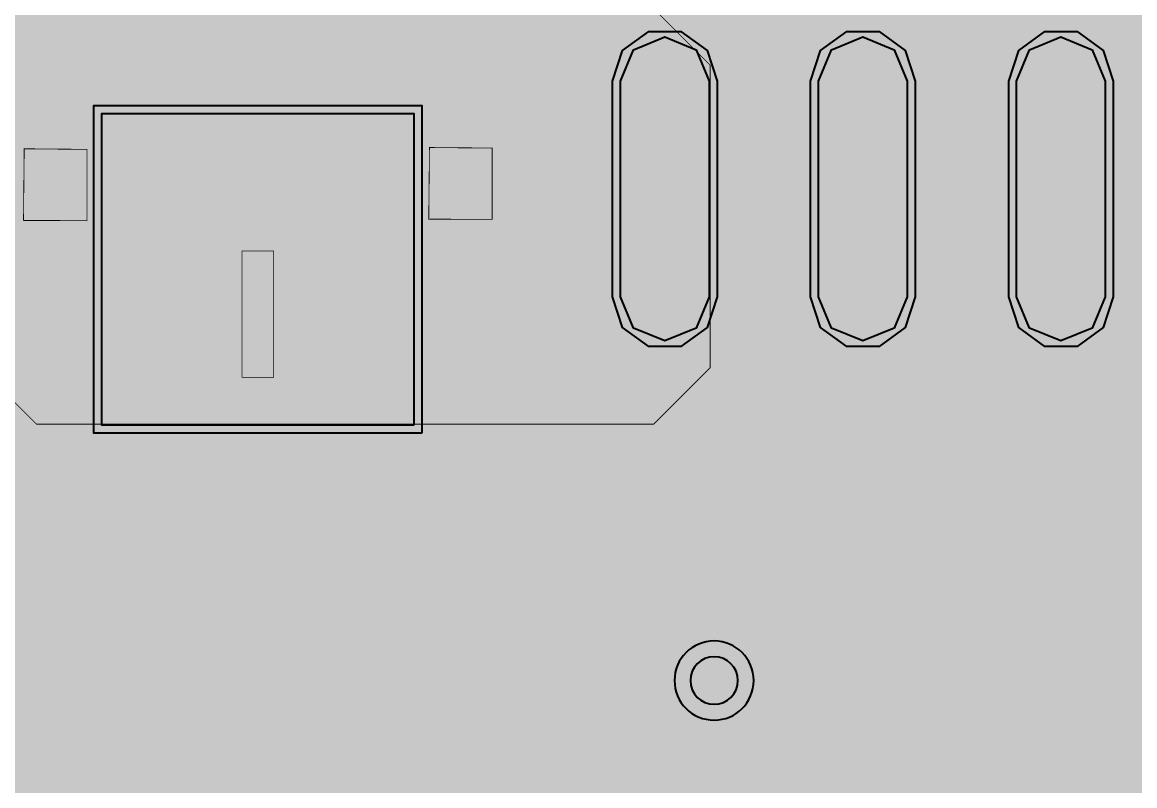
# Model space of a CAD drawing. Header units: millimetres. Extents: x -61 to 56, y -72 to 70.
# Drawn here: x 32.28 to 39.42, y 23.54 to 28.44 of the extents above; entities that cross this region are included whole.
import ezdxf

# ---------------------------------------------------------------- set-up
doc = ezdxf.new("R2010")
doc.units = ezdxf.units.MM
doc.header["$MEASUREMENT"] = 0
for name, color, linetype, true_color in [('02GND', 7, 'Continuous', 0x999966), ('03POWER', 7, 'Continuous', 0x008000), ('Bottom-Layer', 7, 'Continuous', 0x0000ff), ('Document-Layer', 7, 'Continuous', 0xffffff), ('Hole-Layer', 7, 'Continuous', 0x222222), ('Multi-Layer', 7, 'Continuous', 0xc0c0c0), ('Top-Layer', 7, 'Continuous', 0xff0000), ('Top-Paste-Mask-Layer', 7, 'Continuous', 0x808080), ('Top-Silkscreen-Layer', 7, 'Continuous', 0xffcc00), ('Top-Solder-Mask-Layer', 7, 'Continuous', 0x800080)]:
    doc.layers.add(name, color=color, linetype=linetype, true_color=true_color)

msp = doc.modelspace()

# ---------------------------------------------------------------- hatches: boundary and pattern name
at = {"layer": '02GND'}
msp.add_hatch(color=256, dxfattribs=at).paths.add_polyline_path([(-49.642, 52.1533), (49.642, 52.1533), (49.642, -62.142), (-49.642, -62.142)])
at = {"layer": '03POWER'}
for points in [[(48.499, -56.0416), (48.5811, -56.3479), (48.8055, -56.572), (49.112, -56.6537), (49.4182, -56.5711), (49.642, -56.3464), (49.642, -62.142), (44.1922, -62.142), (44.3927, -61.9566), (44.4927, -61.7025), (44.4722, -61.4302), (45.1891, -61.7036), (45.9498, -61.8043), (46.7131, -61.7268), (47.438, -61.4754), (48.0854, -61.0636), (48.6204, -60.5136), (49.0141, -59.855), (49.2453, -59.1234), (49.3016, -58.3582), (49.1799, -57.6006), (48.8867, -56.8916), (48.438, -56.2692), (47.8578, -55.7672), (47.1774, -55.4124), (46.4336, -55.2241), (45.6664, -55.2125), (44.9172, -55.378), (44.2264, -55.7119), (43.6312, -56.1961), (43.1637, -56.8045), (42.8491, -57.5043), (42.7044, -58.2579), (42.7374, -59.0244), (42.9463, -59.7627), (43.3198, -60.433), (43.8378, -60.999), (-43.3618, -60.999), (-43.6207, -61.0564), (-43.831, -61.218), (-43.9533, -61.4534), (-43.9644, -61.7184), (-43.8625, -61.9632), (-43.6666, -62.142), (-49.642, -62.142), (-49.642, -56.5819), (-49.4335, -56.7975), (-49.1476, -56.8882), (-48.8529, -56.8322), (-49.1622, -57.5412), (-49.2982, -58.3027), (-49.2534, -59.075), (-49.0303, -59.8157), (-48.6412, -60.4842), (-48.1072, -61.0439), (-47.4578, -61.4642), (-46.7284, -61.722), (-45.9591, -61.8032), (-45.1921, -61.7032), (-44.4692, -61.4277), (-43.8302, -60.9917), (-43.3101, -60.4191), (-42.9374, -59.7413), (-42.7325, -58.9953), (-42.7065, -58.2222), (-42.8611, -57.4642), (-43.1876, -56.763), (-43.6682, -56.1568), (-44.2766, -55.679), (-44.9793, -55.3557), (-45.738, -55.2047), (-46.511, -55.2341), (-47.256, -55.4425), (-47.9321, -55.8184), (-48.5023, -56.3411), (-48.4998, -56.3091), (-48.499, -56.2771), (-48.499, 51.315), (-19.4026, 51.315), (-19.6295, 51.1437), (-19.7546, 50.8885), (-19.7509, 50.6043), (-19.6192, 50.3524), (-19.388, 50.1871), (-19.6578, 49.9772), (-19.7729, 49.6553), (-19.6975, 49.3219), (-19.4552, 49.0809), (-19.6839, 48.8583), (-19.7695, 48.5508), (-19.6886, 48.242), (-19.4633, 48.0159), (-19.1548, 47.934), (-18.847, 48.0185), (-18.6236, 48.2465), (-18.5453, 48.5559), (-18.6335, 48.8627), (-18.8641, 49.0834), (-18.625, 49.3243), (-18.5509, 49.6555), (-18.6646, 49.9752), (-18.9312, 50.1853), (-18.6981, 50.3494), (-18.5646, 50.6015), (-18.5597, 50.8866), (-18.6846, 51.143), (-18.9121, 51.315), (48.4255, 51.315), (48.499, 51.2415)], [(37.0599, 28.8283), (37.1419, 28.5223), (37.366, 28.2982), (37.6721, 28.2162), (37.9781, 28.2982), (38.2022, 28.5223), (38.2842, 28.8283), (38.2022, 29.1344), (37.9781, 29.3585), (37.6721, 29.4405), (37.366, 29.3585), (37.1419, 29.1344)], [(36.1061, 24.2182), (36.1881, 23.9121), (36.4121, 23.6881), (36.7182, 23.606), (37.0243, 23.6881), (37.2483, 23.9121), (37.3304, 24.2182), (37.2483, 24.5243), (37.0243, 24.7483), (36.7182, 24.8303), (36.4121, 24.7483), (36.1881, 24.5243)]]:
    msp.add_hatch(color=256, dxfattribs=at).paths.add_polyline_path(points)
at = {"layer": 'Bottom-Layer'}
for points in [[(-49.642, -62.142), (-49.642, 52.1533), (49.642, 52.1533), (49.642, -62.142)], [(23.0869, 21.9609), (23.1689, 21.6549), (23.393, 21.4308), (23.699, 21.3488), (35.6723, 21.3488), (34.3978, 20.0743), (26.7457, 20.0743), (26.4167, 19.9992), (26.1529, 19.7888), (26.0065, 19.4848), (26.0065, 19.1474), (26.1529, 18.8434), (26.4167, 18.6331), (26.7457, 18.558), (34.7118, 18.558), (35.0019, 18.6157), (35.2479, 18.78), (37.0653, 20.5974), (37.16, 20.3431), (37.3554, 20.1547), (37.6131, 20.0694), (37.8823, 20.1038), (38.1102, 20.2512), (38.2519, 20.4827), (39.4016, 21.6324), (40.8249, 21.6324), (41.1258, 21.5696), (41.4193, 21.661), (41.6314, 21.8835), (41.7086, 22.181), (41.6314, 22.4786), (41.4193, 22.7011), (41.1258, 22.7925), (40.8249, 22.7297), (39.1975, 22.7297), (41.7262, 25.2584), (41.8906, 25.5044), (41.9483, 25.7945), (41.9483, 27.1671), (41.8732, 27.496), (41.6628, 27.7598), (41.3589, 27.9062), (41.0214, 27.9062), (40.7175, 27.7598), (40.5071, 27.496), (40.432, 27.1671), (40.432, 26.1085), (36.3073, 21.9838), (36.2179, 22.2801), (35.995, 22.4948), (35.6956, 22.5731), (23.699, 22.5731), (23.393, 22.4911), (23.1689, 22.267)]]:
    msp.add_hatch(color=256, dxfattribs=at).paths.add_polyline_path(points)
at = {"layer": 'Document-Layer'}
msp.add_hatch(color=256, dxfattribs=at).paths.add_polyline_path([(33.6914, 26.9736), (33.8939, 26.9736), (33.8939, 26.1635), (33.6914, 26.1635)])
msp.add_hatch(color=256, dxfattribs=at).paths.add_polyline_path([(33.6914, 26.9736), (33.8939, 26.9736), (33.8939, 26.1635), (33.6914, 26.1635)])
at = {"layer": 'Top-Layer'}
for points in [[(-49.642, -62.142), (-49.642, 52.1533), (49.642, 52.1533), (49.642, -62.142)], [(39.6073, 31.1852), (38.6451, 31.1852), (38.466, 31.1372), (38.3349, 31.0061), (38.2869, 30.8271), (38.2869, 29.4771), (38.3146, 29.339), (38.3934, 29.2222), (38.3934, 28.3961), (38.3236, 28.2355), (38.2997, 28.0621), (38.2997, 26.6802), (38.3779, 26.3732), (38.5933, 26.1409), (38.8935, 26.0397), (39.2056, 26.0944), (39.4536, 26.2917), (39.5771, 26.5834), (39.61, 26.4564), (39.668, 26.3388), (39.7198, 26.1673), (39.8241, 26.0216), (40.2546, 25.5911), (40.4326, 25.4722), (40.6426, 25.4304), (41.3773, 25.4304), (41.3688, 25.3861), (41.3659, 25.3411), (41.3659, 24.8912), (39.8241, 23.3494), (39.7102, 23.1831), (39.664, 22.9869), (39.6087, 22.8721), (39.5771, 22.7487), (39.433, 23.0661), (39.1443, 23.2615), (38.796, 23.2774), (38.4908, 23.1089), (38.3185, 22.8058), (38.2844, 22.916), (38.217, 23.0096), (38.1743, 23.0524), (38.1263, 23.1061), (38.0726, 23.154), (38.035, 23.1916), (37.9188, 23.2692), (37.7818, 23.2965), (37.5568, 23.2965), (37.4197, 23.2692), (37.3035, 23.1916), (37.2243, 23.1124), (37.2179, 23.1061), (37.2115, 23.0996), (37.1308, 23.0189), (37.0598, 22.9178), (37.0274, 22.7986), (36.8868, 23.0733), (36.6343, 23.2508), (36.3282, 23.2899), (36.0391, 23.1818), (35.8339, 22.9514), (35.7597, 22.6519), (35.7597, 22.5731), (35.6956, 22.5731), (35.3895, 22.4911), (35.1655, 22.267), (35.0835, 21.9609), (35.1655, 21.6549), (35.3895, 21.4308), (35.6956, 21.3488), (35.7597, 21.3488), (35.7597, 21.27), (35.8307, 20.9766), (36.0279, 20.748), (36.3077, 20.6347), (35.5133, 19.8403), (35.4357, 19.7241), (35.4084, 19.587), (35.4084, 15.0517), (35.4357, 14.9147), (35.5133, 14.7985), (35.8624, 14.4494), (35.9786, 14.3718), (36.1156, 14.3445), (37.6112, 14.3445), (37.7483, 14.3718), (37.8645, 14.4494), (38.217, 14.8019), (38.2946, 14.9181), (38.3219, 15.0552), (38.3219, 21.1028), (38.3517, 21.0168), (38.3934, 20.936), (38.3934, 20.7057), (38.4352, 20.4957), (38.5541, 20.3177), (38.7748, 20.097), (38.9528, 19.9781), (39.1627, 19.9364), (42.492, 19.9364), (42.702, 19.9781), (42.88, 20.0971), (43.9173, 21.1344), (44.7544, 21.1344), (44.9334, 21.1824), (45.0645, 21.3135), (45.1125, 21.4925), (45.1125, 21.6324), (45.2537, 21.6324), (45.2537, 21.4925), (45.3017, 21.3135), (45.4328, 21.1824), (45.6118, 21.1344), (46.7444, 21.1344), (46.9234, 21.1824), (47.0545, 21.3135), (47.1025, 21.4925), (47.1025, 22.8696), (47.0545, 23.0486), (46.9234, 23.1797), (46.7444, 23.2277), (45.6118, 23.2277), (45.4328, 23.1797), (45.3017, 23.0486), (45.2537, 22.8696), (45.2537, 22.7297), (45.1125, 22.7297), (45.1125, 22.8696), (45.0645, 23.0486), (44.9334, 23.1797), (44.7544, 23.2277), (43.6218, 23.2277), (43.4427, 23.1797), (43.3117, 23.0486), (43.2637, 22.8696), (43.2637, 22.0325), (43.1125, 21.8813), (43.1125, 22.8696), (43.0645, 23.0486), (42.9334, 23.1797), (42.7544, 23.2277), (41.6218, 23.2277), (41.4427, 23.1797), (41.3117, 23.0486), (41.2637, 22.8696), (41.2637, 22.7699), (41.0534, 22.7917), (40.8483, 22.7406), (40.8426, 22.7748), (40.835, 22.8085), (41.6644, 23.6379), (41.6941, 23.6342), (41.7241, 23.6329), (43.1341, 23.6329), (43.3132, 23.6809), (43.4442, 23.812), (43.4922, 23.991), (43.4922, 25.3411), (43.4658, 25.4762), (43.3903, 25.5913), (43.9193, 26.1204), (44.7564, 26.1204), (44.9354, 26.1684), (45.0665, 26.2995), (45.1145, 26.4785), (45.1145, 26.6184), (45.2557, 26.6184), (45.2557, 26.4785), (45.3037, 26.2995), (45.4348, 26.1684), (45.6138, 26.1204), (46.7464, 26.1204), (46.9254, 26.1684), (47.0565, 26.2995), (47.1045, 26.4785), (47.1045, 27.8556), (47.0565, 28.0346), (46.9254, 28.1657), (46.7464, 28.2137), (45.6138, 28.2137), (45.4348, 28.1657), (45.3037, 28.0346), (45.2557, 27.8556), (45.2557, 27.7157), (45.1145, 27.7157), (45.1145, 27.8556), (45.0665, 28.0346), (44.9354, 28.1657), (44.7564, 28.2137), (43.6238, 28.2137), (43.4447, 28.1657), (43.3137, 28.0346), (43.2657, 27.8556), (43.2657, 27.0185), (43.1145, 26.8674), (43.1145, 27.8556), (43.0665, 28.0346), (42.9354, 28.1657), (42.7564, 28.2137), (41.6238, 28.2137), (41.3965, 28.1323), (41.2725, 27.9252), (41.1901, 27.9252), (41.0178, 27.9053), (40.8544, 27.8468), (40.8544, 28.0621), (40.7763, 28.3691), (40.5609, 28.6014), (40.2606, 28.7026), (39.9486, 28.6479), (39.7006, 28.4506), (39.5771, 28.1589), (39.5457, 28.2818), (39.4907, 28.3961), (39.4907, 29.1189), (40.0551, 29.1189), (40.2342, 29.1669), (40.3652, 29.298), (40.4132, 29.4771), (40.4132, 30.4393), (41.3013, 31.3274), (42.0553, 31.3274), (42.2344, 31.3754), (42.3655, 31.5065), (42.4135, 31.6856), (42.4135, 33.0626), (42.3655, 33.2416), (42.2344, 33.3727), (42.0553, 33.4207), (40.9228, 33.4207), (40.7437, 33.3727), (40.6127, 33.2416), (40.5647, 33.0626), (40.5647, 32.1426), (40.4135, 31.9914), (40.4135, 33.0626), (40.3655, 33.2416), (40.2344, 33.3727), (40.0553, 33.4207), (38.9228, 33.4207), (38.7437, 33.3727), (38.6127, 33.2416), (38.5647, 33.0626), (38.5647, 32.9227), (38.4182, 32.9227), (38.4182, 33.0491), (38.3702, 33.2281), (38.2391, 33.3592), (38.0601, 33.4072), (36.6501, 33.4072), (36.471, 33.3592), (36.3399, 33.2281), (36.2919, 33.0491), (36.2919, 31.6991), (36.3399, 31.52), (36.471, 31.3889), (36.6501, 31.3409), (38.0601, 31.3409), (38.2391, 31.3889), (38.3702, 31.52), (38.4182, 31.6991), (38.4182, 31.8254), (38.5647, 31.8254), (38.5647, 31.6856), (38.6127, 31.5065), (38.7437, 31.3754), (38.9228, 31.3274), (39.7495, 31.3274)], [(26.3199, 26.854), (26.3199, 26.5675), (24.9781, 26.5675), (24.9044, 26.537), (24.8739, 26.4633), (24.8739, 22.86), (24.9044, 22.7864), (24.9781, 22.7559), (26.0778, 22.7559), (26.0222, 22.6526), (26.003, 22.5369), (26.003, 16.6879), (26.0303, 16.5509), (26.1079, 16.4347), (26.3406, 16.202), (26.4568, 16.1243), (26.5939, 16.0971), (29.2172, 16.0971), (29.3542, 16.1243), (29.4704, 16.202), (29.4815, 16.2131), (29.5592, 16.3293), (29.5864, 16.4663), (29.5864, 19.8673), (30.3269, 20.6078), (30.3347, 20.6159), (30.3423, 20.6242), (30.4119, 20.7363), (30.4362, 20.8659), (30.4362, 22.7559), (31.7781, 22.7559), (31.8517, 22.7864), (31.8822, 22.86), (31.8822, 25.8472), (32.1205, 25.6089), (32.2367, 25.5312), (32.3738, 25.504), (32.7274, 25.504), (32.7599, 25.4995), (32.7927, 25.498), (34.7927, 25.498), (34.8255, 25.4995), (34.858, 25.504), (36.3301, 25.504), (36.4672, 25.5312), (36.5834, 25.6089), (36.9461, 25.9716), (37.0238, 26.0878), (37.051, 26.2249), (37.051, 28.1654), (37.0238, 28.3025), (36.9461, 28.4186), (36.9117, 28.4531), (36.8563, 28.5163), (36.7931, 28.5717), (36.4784, 28.8864), (36.3622, 28.964), (36.2252, 28.9913), (26.8511, 28.9913), (26.7141, 28.964), (26.5979, 28.8864), (26.467, 28.7555), (26.3588, 28.6284), (26.3199, 28.4662), (26.3199, 28.0783), (24.7322, 28.0783), (24.7322, 28.1712), (24.6842, 28.3502), (24.5531, 28.4813), (24.3741, 28.5293), (23.024, 28.5293), (22.845, 28.4813), (22.7139, 28.3502), (22.6659, 28.1712), (22.6659, 26.7611), (22.707, 26.5945), (22.821, 26.4662), (22.707, 26.3378), (22.6659, 26.1712), (22.6659, 24.7611), (22.7139, 24.5821), (22.845, 24.451), (23.024, 24.403), (23.0869, 24.403), (23.0869, 21.9609), (23.1689, 21.6549), (23.393, 21.4308), (23.699, 21.3488), (24.0051, 21.4308), (24.2292, 21.6549), (24.3112, 21.9609), (24.3112, 24.403), (24.3741, 24.403), (24.5531, 24.451), (24.6842, 24.5821), (24.7322, 24.7611), (24.7322, 26.1712), (24.6911, 26.3378), (24.5771, 26.4662), (24.6911, 26.5945), (24.7322, 26.7611), (24.7322, 26.854)], [(36.2252, 28.6331), (36.6929, 28.1654), (36.6929, 26.2249), (36.3301, 25.8621), (32.3738, 25.8621), (31.7697, 26.4662), (26.6908, 26.4662), (26.6806, 26.4764), (26.6806, 28.4626), (26.8511, 28.6331)], [(36.6863, 26.6802), (36.603, 26.4793), (36.4021, 26.396), (36.2011, 26.4793), (36.1179, 26.6802), (36.1179, 28.0621), (36.2011, 28.263), (36.4021, 28.3463), (36.603, 28.263), (36.6863, 28.0621)], [(37.9563, 26.6802), (37.873, 26.4793), (37.6721, 26.396), (37.4711, 26.4793), (37.3879, 26.6802), (37.3879, 28.0621), (37.4711, 28.263), (37.6721, 28.3463), (37.873, 28.263), (37.9563, 28.0621)], [(39.2263, 26.6802), (39.143, 26.4793), (38.9421, 26.396), (38.7411, 26.4793), (38.6579, 26.6802), (38.6579, 28.0621), (38.7411, 28.263), (38.9421, 28.3463), (39.143, 28.263), (39.2263, 28.0621)], [(34.7927, 25.8561), (32.7927, 25.8561), (32.7927, 27.8561), (34.7927, 27.8561)]]:
    msp.add_hatch(color=256, dxfattribs=at).paths.add_polyline_path(points)
at = {"layer": 'Top-Paste-Mask-Layer'}
for points in [[(36.6863, 26.6802), (36.603, 26.4793), (36.4021, 26.396), (36.2011, 26.4793), (36.1179, 26.6802), (36.1179, 28.0621), (36.2011, 28.263), (36.4021, 28.3463), (36.603, 28.263), (36.6863, 28.0621)], [(37.9563, 26.6802), (37.873, 26.4793), (37.6721, 26.396), (37.4711, 26.4793), (37.3879, 26.6802), (37.3879, 28.0621), (37.4711, 28.263), (37.6721, 28.3463), (37.873, 28.263), (37.9563, 28.0621)], [(39.2263, 26.6802), (39.143, 26.4793), (38.9421, 26.396), (38.7411, 26.4793), (38.6579, 26.6802), (38.6579, 28.0621), (38.7411, 28.263), (38.9421, 28.3463), (39.143, 28.263), (39.2263, 28.0621)], [(34.7927, 25.8561), (32.7927, 25.8561), (32.7927, 27.8561), (34.7927, 27.8561)]]:
    msp.add_hatch(color=256, dxfattribs=at).paths.add_polyline_path(points)
at = {"layer": 'Top-Silkscreen-Layer'}
for points in [[(32.6967, 27.1678), (32.2901, 27.1692), (32.2946, 27.6287), (32.6967, 27.625)], [(32.6967, 27.1678), (32.2901, 27.1692), (32.2946, 27.6287), (32.6967, 27.625)], [(35.2951, 27.1761), (34.8885, 27.1774), (34.893, 27.6369), (35.2951, 27.6333)], [(35.2951, 27.1761), (34.8885, 27.1774), (34.893, 27.6369), (35.2951, 27.6333)]]:
    msp.add_hatch(color=256, dxfattribs=at).paths.add_polyline_path(points)
at = {"layer": 'Top-Solder-Mask-Layer'}
for points in [[(36.7371, 26.6802), (36.6731, 26.4833), (36.5056, 26.3616), (36.2986, 26.3616), (36.1311, 26.4833), (36.0671, 26.6802), (36.0671, 28.0621), (36.1311, 28.259), (36.2986, 28.3807), (36.5056, 28.3807), (36.6731, 28.259), (36.7371, 28.0621)], [(38.0071, 26.6802), (37.9431, 26.4833), (37.7756, 26.3616), (37.5686, 26.3616), (37.4011, 26.4833), (37.3371, 26.6802), (37.3371, 28.0621), (37.4011, 28.259), (37.5686, 28.3807), (37.7756, 28.3807), (37.9431, 28.259), (38.0071, 28.0621)], [(39.2771, 26.6802), (39.2131, 26.4833), (39.0456, 26.3616), (38.8386, 26.3616), (38.6711, 26.4833), (38.6071, 26.6802), (38.6071, 28.0621), (38.6711, 28.259), (38.8386, 28.3807), (39.0456, 28.3807), (39.2131, 28.259), (39.2771, 28.0621)], [(34.8435, 25.8053), (32.7419, 25.8053), (32.7419, 27.9069), (34.8435, 27.9069)]]:
    msp.add_hatch(color=256, dxfattribs=at).paths.add_polyline_path(points)

# ---------------------------------------------------------------- linework, layer by layer
at = {"layer": '03POWER', "const_width": 0.0508}
for points in [[(37.0599, 28.8283), (37.1419, 28.5223), (37.366, 28.2982), (37.6721, 28.2162), (37.9781, 28.2982), (38.2022, 28.5223), (38.2842, 28.8283), (38.2022, 29.1344), (37.9781, 29.3585), (37.6721, 29.4405), (37.366, 29.3585), (37.1419, 29.1344)], [(36.1061, 24.2182), (36.1881, 23.9121), (36.4121, 23.6881), (36.7182, 23.606), (37.0243, 23.6881), (37.2483, 23.9121), (37.3304, 24.2182), (37.2483, 24.5243), (37.0243, 24.7483), (36.7182, 24.8303), (36.4121, 24.7483), (36.1881, 24.5243)]]:
    msp.add_lwpolyline(points, close=True, dxfattribs=at)
at = {"layer": 'Bottom-Layer'}
for points, const_width in [([(41.1901, 25.7945), (34.7118, 19.3161)], 0.8), ([(40.432, 26.1085), (36.3073, 21.9838), (36.2179, 22.2801), (35.995, 22.4948), (35.6956, 22.5731), (23.699, 22.5731)], 0.0508)]:
    msp.add_lwpolyline(points, dxfattribs=dict(at, const_width=const_width))
at = {"layer": 'Document-Layer', "const_width": 0.00508}
msp.add_lwpolyline([(33.6914, 26.9736), (33.8939, 26.9736), (33.8939, 26.1635), (33.6914, 26.1635)], close=True, dxfattribs=at)
msp.add_lwpolyline([(33.6914, 26.9736), (33.8939, 26.9736), (33.8939, 26.1635), (33.6914, 26.1635)], close=True, dxfattribs=at)
at = {"layer": 'Hole-Layer'}
msp.add_lwpolyline([(36.5657, 24.2182, 1), (36.8707, 24.2182, 1)], format="xyb", close=True, dxfattribs=at)
at = {"layer": 'Multi-Layer'}
msp.add_lwpolyline([(36.4642, 24.2182, 1), (36.9722, 24.2182, 1)], format="xyb", close=True, dxfattribs=at)
at = {"layer": 'Top-Layer'}
for points, const_width in [([(38.9421, 27.3712), (38.9421, 29.7441)], 0.381), ([(38.3934, 29.2222), (38.3934, 28.3961), (38.3236, 28.2355), (38.2997, 28.0621), (38.2997, 26.6802), (38.3779, 26.3732), (38.5933, 26.1409), (38.8935, 26.0397), (39.2056, 26.0944), (39.4536, 26.2917)], 0.0508), ([(32.2367, 25.5312), (32.3738, 25.504), (32.7274, 25.504), (32.7599, 25.4995), (32.7927, 25.498), (34.7927, 25.498), (34.8255, 25.4995), (34.858, 25.504), (36.3301, 25.504), (36.4672, 25.5312), (36.5834, 25.6089), (36.9461, 25.9716), (37.0238, 26.0878), (37.051, 26.2249), (37.051, 28.1654), (37.0238, 28.3025), (36.9461, 28.4186), (36.9117, 28.4531), (36.8563, 28.5163), (36.7931, 28.5717), (36.4784, 28.8864), (36.3622, 28.964), (36.2252, 28.9913), (26.8511, 28.9913)], 0.0508), ([(37.6721, 27.3712), (37.6721, 28.8283)], 0.381)]:
    msp.add_lwpolyline(points, dxfattribs=dict(at, const_width=const_width))
at = {"layer": 'Top-Layer', "const_width": 0.00508}
msp.add_lwpolyline([(36.2252, 28.6331), (36.6929, 28.1654), (36.6929, 26.2249), (36.3301, 25.8621), (32.3738, 25.8621), (31.7697, 26.4662), (26.6908, 26.4662), (26.6806, 26.4764), (26.6806, 28.4626), (26.8511, 28.6331)], close=True, dxfattribs=at)
at = {"layer": 'Top-Layer'}
for points in [[(36.6863, 26.6802), (36.603, 26.4793), (36.4021, 26.396), (36.2011, 26.4793), (36.1179, 26.6802), (36.1179, 28.0621), (36.2011, 28.263), (36.4021, 28.3463), (36.603, 28.263), (36.6863, 28.0621)], [(37.9563, 26.6802), (37.873, 26.4793), (37.6721, 26.396), (37.4711, 26.4793), (37.3879, 26.6802), (37.3879, 28.0621), (37.4711, 28.263), (37.6721, 28.3463), (37.873, 28.263), (37.9563, 28.0621)], [(39.2263, 26.6802), (39.143, 26.4793), (38.9421, 26.396), (38.7411, 26.4793), (38.6579, 26.6802), (38.6579, 28.0621), (38.7411, 28.263), (38.9421, 28.3463), (39.143, 28.263), (39.2263, 28.0621)], [(34.7927, 25.8561), (32.7927, 25.8561), (32.7927, 27.8561), (34.7927, 27.8561)]]:
    msp.add_lwpolyline(points, close=True, dxfattribs=at)
at = {"layer": 'Top-Paste-Mask-Layer'}
for points in [[(36.6863, 26.6802), (36.603, 26.4793), (36.4021, 26.396), (36.2011, 26.4793), (36.1179, 26.6802), (36.1179, 28.0621), (36.2011, 28.263), (36.4021, 28.3463), (36.603, 28.263), (36.6863, 28.0621)], [(37.9563, 26.6802), (37.873, 26.4793), (37.6721, 26.396), (37.4711, 26.4793), (37.3879, 26.6802), (37.3879, 28.0621), (37.4711, 28.263), (37.6721, 28.3463), (37.873, 28.263), (37.9563, 28.0621)], [(39.2263, 26.6802), (39.143, 26.4793), (38.9421, 26.396), (38.7411, 26.4793), (38.6579, 26.6802), (38.6579, 28.0621), (38.7411, 28.263), (38.9421, 28.3463), (39.143, 28.263), (39.2263, 28.0621)], [(34.7927, 25.8561), (32.7927, 25.8561), (32.7927, 27.8561), (34.7927, 27.8561)]]:
    msp.add_lwpolyline(points, close=True, dxfattribs=at)
at = {"layer": 'Top-Silkscreen-Layer', "const_width": 0.00508}
for points in [[(32.6967, 27.1678), (32.2901, 27.1692), (32.2946, 27.6287), (32.6967, 27.625)], [(32.6967, 27.1678), (32.2901, 27.1692), (32.2946, 27.6287), (32.6967, 27.625)], [(35.2951, 27.1761), (34.8885, 27.1774), (34.893, 27.6369), (35.2951, 27.6333)], [(35.2951, 27.1761), (34.8885, 27.1774), (34.893, 27.6369), (35.2951, 27.6333)]]:
    msp.add_lwpolyline(points, close=True, dxfattribs=at)
at = {"layer": 'Top-Silkscreen-Layer'}
for points, const_width in [([(32.3664, 27.2522), (32.3664, 22.0599)], 0.1524), ([(32.3664, 27.2522), (32.3664, 22.0599)], 0.1524), ([(35.2189, 27.2522), (35.2189, 22.0599)], 0.1524), ([(35.2189, 27.2522), (35.2189, 22.0599)], 0.1524), ([(35.8071, 26.1661), (40.8071, 26.1661)], 0.254), ([(35.8071, 26.1661), (35.8071, 25.3923)], 0.254), ([(35.8071, 26.1661), (40.8071, 26.1661)], 0.254), ([(35.8071, 26.1661), (35.8071, 25.3923)], 0.254), ([(35.2189, 25.54), (32.3664, 25.54)], 0.1524), ([(35.2189, 25.54), (32.3664, 25.54)], 0.1524), ([(35.8071, 23.1661), (35.8071, 23.9395)], 0.254), ([(35.8071, 23.1661), (35.8071, 23.9395)], 0.254)]:
    msp.add_lwpolyline(points, dxfattribs=dict(at, const_width=const_width))
at = {"layer": 'Top-Silkscreen-Layer', "const_width": 0.254}
msp.add_lwpolyline([(35.8071, 23.9395, 0.944), (35.812, 25.3923)], format="xyb", dxfattribs=at)
msp.add_lwpolyline([(35.8071, 23.9395, 0.944), (35.812, 25.3923)], format="xyb", dxfattribs=at)
at = {"layer": 'Top-Silkscreen-Layer', "const_width": 0.3}
msp.add_lwpolyline([(36.379, 23.65, 1), (36.6792, 23.65, 1)], format="xyb", close=True, dxfattribs=at)
msp.add_lwpolyline([(36.379, 23.65, 1), (36.6792, 23.65, 1)], format="xyb", close=True, dxfattribs=at)
at = {"layer": 'Top-Solder-Mask-Layer'}
for points in [[(36.7371, 26.6802), (36.6731, 26.4833), (36.5056, 26.3616), (36.2986, 26.3616), (36.1311, 26.4833), (36.0671, 26.6802), (36.0671, 28.0621), (36.1311, 28.259), (36.2986, 28.3807), (36.5056, 28.3807), (36.6731, 28.259), (36.7371, 28.0621)], [(38.0071, 26.6802), (37.9431, 26.4833), (37.7756, 26.3616), (37.5686, 26.3616), (37.4011, 26.4833), (37.3371, 26.6802), (37.3371, 28.0621), (37.4011, 28.259), (37.5686, 28.3807), (37.7756, 28.3807), (37.9431, 28.259), (38.0071, 28.0621)], [(39.2771, 26.6802), (39.2131, 26.4833), (39.0456, 26.3616), (38.8386, 26.3616), (38.6711, 26.4833), (38.6071, 26.6802), (38.6071, 28.0621), (38.6711, 28.259), (38.8386, 28.3807), (39.0456, 28.3807), (39.2131, 28.259), (39.2771, 28.0621)], [(34.8435, 25.8053), (32.7419, 25.8053), (32.7419, 27.9069), (34.8435, 27.9069)]]:
    msp.add_lwpolyline(points, close=True, dxfattribs=at)

doc.saveas('drawing.dxf')
